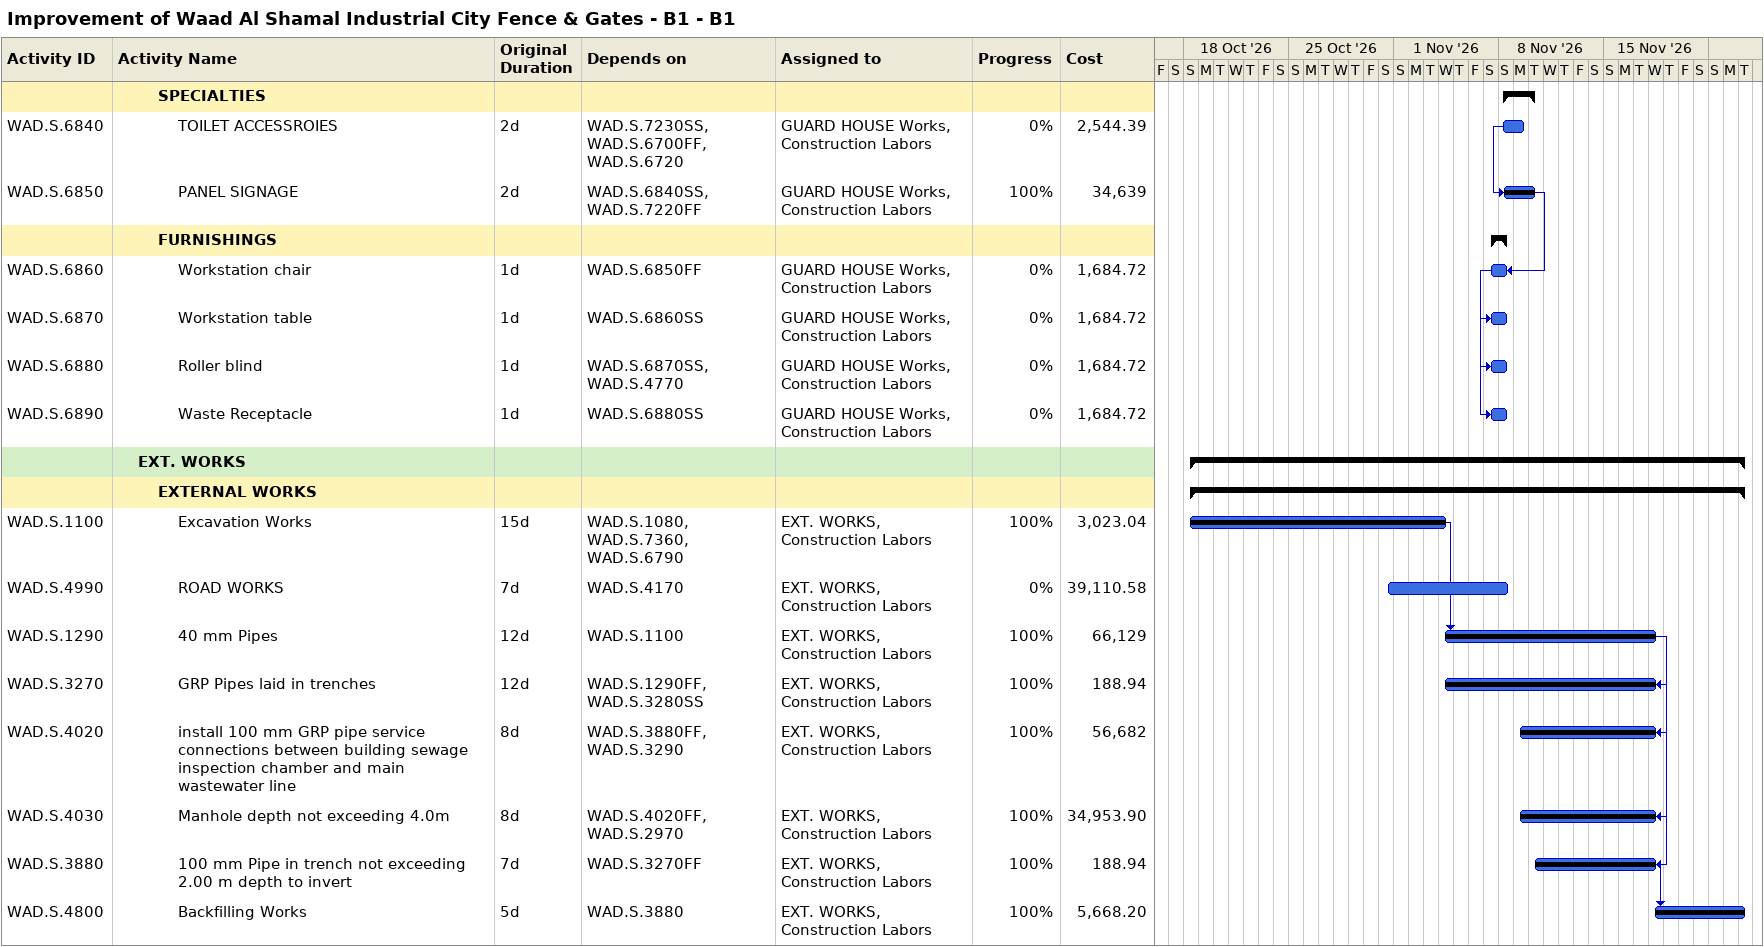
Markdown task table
Improvement of Waad Al Shamal Industrial City Fence & Gates - B1 - B1

| ID | Level | Task | Original duration | Start | Finish | Predecessors | Resources | % complete | Cost |
|---|---|---|---|---|---|---|---|---|---|
|  | 3 | **SPECIALTIES** |  | 2026-11-08 | 2026-11-10 |  |  |  |  |
| WAD.S.6840 | 4 | TOILET ACCESSROIES | 2d | 2026-11-08 | 2026-11-09 | WAD.S.7230SS, WAD.S.6700FF, WAD.S.6720 | GUARD HOUSE Works, Construction Labors | 0 | 2544.39 |
| WAD.S.6850 | 4 | PANEL SIGNAGE | 2d | 2026-11-08 | 2026-11-10 | WAD.S.6840SS, WAD.S.7220FF | GUARD HOUSE Works, Construction Labors | 100 | 34639 |
|  | 3 | **FURNISHINGS** |  | 2026-11-07 | 2026-11-08 |  |  |  |  |
| WAD.S.6860 | 4 | Workstation chair | 1d | 2026-11-07 | 2026-11-08 | WAD.S.6850FF | GUARD HOUSE Works, Construction Labors | 0 | 1684.72 |
| WAD.S.6870 | 4 | Workstation table | 1d | 2026-11-07 | 2026-11-08 | WAD.S.6860SS | GUARD HOUSE Works, Construction Labors | 0 | 1684.72 |
| WAD.S.6880 | 4 | Roller blind | 1d | 2026-11-07 | 2026-11-08 | WAD.S.6870SS, WAD.S.4770 | GUARD HOUSE Works, Construction Labors | 0 | 1684.72 |
| WAD.S.6890 | 4 | Waste Receptacle | 1d | 2026-11-07 | 2026-11-08 | WAD.S.6880SS | GUARD HOUSE Works, Construction Labors | 0 | 1684.72 |
|  | 2 | **EXT. WORKS** |  | 2026-10-18 | 2026-11-24 |  |  |  |  |
|  | 3 | **EXTERNAL WORKS** |  | 2026-10-18 | 2026-11-24 |  |  |  |  |
| WAD.S.1100 | 4 | Excavation Works | 15d | 2026-10-18 | 2026-11-04 | WAD.S.1080, WAD.S.7360, WAD.S.6790 | EXT. WORKS, Construction Labors | 100 | 3023.04 |
| WAD.S.4990 | 4 | ROAD WORKS | 7d | 2026-10-31 | 2026-11-08 | WAD.S.4170 | EXT. WORKS, Construction Labors | 0 | 39110.58 |
| WAD.S.1290 | 4 | 40 mm Pipes | 12d | 2026-11-04 | 2026-11-18 | WAD.S.1100 | EXT. WORKS, Construction Labors | 100 | 66129 |
| WAD.S.3270 | 4 | GRP Pipes laid in trenches | 12d | 2026-11-04 | 2026-11-18 | WAD.S.1290FF, WAD.S.3280SS | EXT. WORKS, Construction Labors | 100 | 188.94 |
| WAD.S.4020 | 4 | install 100 mm GRP pipe service connections between building sewage inspection chamber and main wastewater line | 8d | 2026-11-09 | 2026-11-18 | WAD.S.3880FF, WAD.S.3290 | EXT. WORKS, Construction Labors | 100 | 56682 |
| WAD.S.4030 | 4 | Manhole depth not exceeding 4.0m | 8d | 2026-11-09 | 2026-11-18 | WAD.S.4020FF, WAD.S.2970 | EXT. WORKS, Construction Labors | 100 | 34953.90 |
| WAD.S.3880 | 4 | 100 mm Pipe in trench not exceeding 2.00 m depth to invert | 7d | 2026-11-10 | 2026-11-18 | WAD.S.3270FF | EXT. WORKS, Construction Labors | 100 | 188.94 |
| WAD.S.4800 | 4 | Backfilling Works | 5d | 2026-11-18 | 2026-11-24 | WAD.S.3880 | EXT. WORKS, Construction Labors | 100 | 5668.20 |
